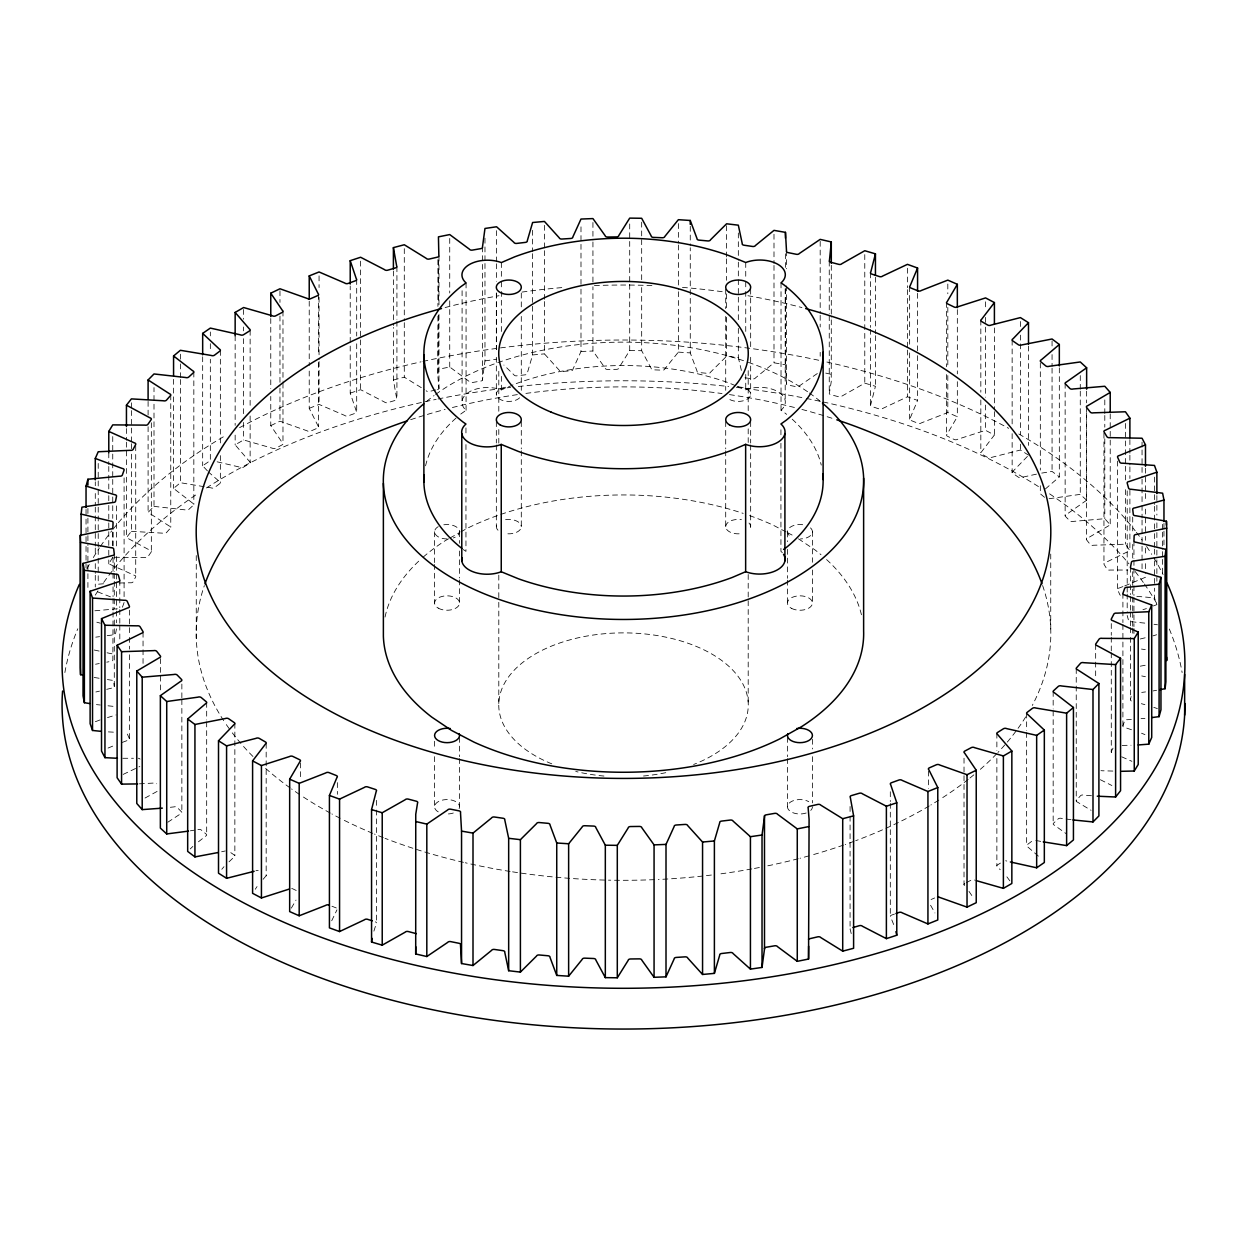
<?xml version="1.0" encoding="UTF-8"?>
<svg xmlns="http://www.w3.org/2000/svg" width="1247" height="1247" viewBox="0 0 1247 1247"><rect width="100%" height="100%" fill="white"/><g stroke="black" fill="none" stroke-linecap="round" stroke-linejoin="round"><path stroke-width="0.75" stroke-dasharray="5 3.75" d="M831.297 319.84L831.25 381.598L829.458 392.852A2.369 1.372 0 0 0 830.658 394.66L838.732 396.78A2.369 1.372 0 0 0 841.881 396.11L864.779 383.156L875.441 386.289L870.749 404.605A2.369 1.372 0 0 0 871.669 406.475L879.384 409A2.369 1.372 0 0 0 882.611 408.502L907.442 396.78L917.574 400.443L910.045 418.446A2.369 1.372 0 0 0 910.669 420.348L917.963 423.263A2.369 1.372 0 0 0 921.268 422.936L947.814 412.539L957.337 416.732L947.05 434.268A2.369 1.372 0 0 0 947.377 436.201L954.189 439.474A2.369 1.372 0 0 0 957.525 439.318L985.566 430.34L994.405 435L981.436 451.944A2.369 1.372 0 0 0 981.467 453.877L987.733 457.493A2.369 1.372 0 0 0 991.084 457.509L1020.42 450.027L1028.494 455.124M113.056 612.137L112.854 660.115A2.369 1.372 0 0 1 110.453 661.456L106.728 662.157M437.494 389.563A2.369 1.372 0 0 0 438.835 387.801L437.915 376.5L438.445 314.758M1131.388 700.97A2.369 1.372 0 0 1 1130.468 699.723L1131.45 694.626A2.369 1.372 0 0 1 1131.902 693.971M443.838 524.784A12.47 7.201 0 0 1 459.535 531.736L459.114 533.607A12.47 7.201 0 0 1 453.3 537.971M484.974 263.522L484.974 360.897L482.495 379.353A2.369 1.372 0 0 1 480.874 381.052L472.379 382.517A2.369 1.372 0 0 1 469.418 381.613L449.731 366.992L438.445 369.283M373.897 931.135L376.251 923.715A2.369 1.372 0 0 0 375.331 921.86M124.092 602.519L122.315 607.538A2.369 1.372 0 0 1 121.785 608.162M1131.465 729.744L1124.732 727.437A2.369 1.372 0 0 1 1122.908 725.816L1124.685 720.797A2.369 1.372 0 0 1 1127.459 719.722L1131.341 719.41M532.609 306.248L532.609 354.943L527.278 373.196A2.369 1.372 0 0 1 525.408 374.801L516.726 375.83A2.369 1.372 0 0 1 513.904 374.786L503.897 365.059M331.702 920.769L336.955 909.874M291.346 908.112L296.007 900.1M1113.025 748.138L1111.326 751.411A2.369 1.372 0 0 0 1112.885 753.126M580.993 289.164L580.993 351.483L572.841 369.393A2.369 1.372 0 0 1 570.736 370.889L561.914 371.466A2.369 1.372 0 0 1 559.28 370.281L544.44 353.867L544.44 301.275M119.525 583.019L130.187 582.754A2.369 1.372 0 0 0 133.133 581.819L135.674 576.909A2.369 1.372 0 0 0 134.115 575.21L108.785 563.847L112.744 557.315M255.261 889.267L257.038 886.57M629.704 284.332L629.704 350.547L618.808 367.959A2.369 1.372 0 0 1 616.47 369.346L607.601 369.455A2.369 1.372 0 0 1 605.169 368.13L592.933 351.015L592.933 286.748M114.537 557.269L144.823 557.549A2.369 1.372 0 0 0 147.894 556.77L151.183 552.016A2.369 1.372 0 0 0 149.905 550.239L126.446 537.613L131.387 531.316L131.387 451.476M263.133 879.291L265.564 876.392A2.369 1.372 0 0 0 265.533 874.459M221.795 869.299L223.977 866.696M1027.403 456.418L1012.938 471.319A2.369 1.372 0 0 0 1012.673 473.252L1018.363 477.18A2.369 1.372 0 0 0 1021.698 477.367L1040.014 473.377M678.368 291.751L678.368 352.122L664.822 368.909A2.369 1.372 0 0 1 662.282 370.172L653.428 369.829A2.369 1.372 0 0 1 651.199 368.379L641.675 350.703L641.675 284.487M131.387 531.316L163.295 533.202A2.369 1.372 0 0 0 166.475 532.594L170.496 528.027A2.369 1.372 0 0 0 169.498 526.187L148.097 512.392L154.005 506.376L154.005 387.583M190.261 848.926L192.849 846.448M229.012 861.848L234.062 857.001A2.369 1.372 0 0 0 234.327 855.083L228.637 851.14M1059.327 367.865L1059.327 476.915L1044.207 489.962M741.373 370.359L738.333 357.608L726.596 356.221L710.494 372.23A2.369 1.372 0 0 1 707.766 373.367L699.006 372.557A2.369 1.372 0 0 1 697.011 370.998L690.261 352.901L690.261 247.732M154.005 506.376L185.476 509.914A2.369 1.372 0 0 0 188.749 509.477L193.456 505.129A2.369 1.372 0 0 0 192.739 503.242L173.567 488.403L180.379 482.714L211.195 487.873A2.369 1.372 0 0 0 214.515 487.593L219.893 483.524A2.369 1.372 0 0 0 219.456 481.591L208.639 472.177M198.46 841.787L205.677 836.082A2.369 1.372 0 0 0 206.254 834.165L201.203 829.956A2.369 1.372 0 0 0 197.914 829.598M1086.636 412.601L1086.636 500.234L1066.325 514.559A2.369 1.372 0 0 0 1065.468 516.429L1069.848 520.887A2.369 1.372 0 0 0 1073.059 521.417L1104.795 518.705L1110.22 524.862L1087.774 538.081A2.369 1.372 0 0 0 1086.62 539.904L1090.283 544.565A2.369 1.372 0 0 0 1093.416 545.251L1125.433 544.191L1129.891 550.613L1105.481 562.615A2.369 1.372 0 0 0 1104.047 564.361L1106.977 569.209A2.369 1.372 0 0 0 1109.986 570.05L1127.787 570.035M817.315 373.539L799.374 385.9A2.369 1.372 0 0 1 796.35 386.726L787.979 385.027A2.369 1.372 0 0 1 786.498 383.297L785.454 364.779L773.997 362.799L755.464 377.919A2.369 1.372 0 0 1 752.58 378.885L743.976 377.638M460.72 414.082L466.066 410.279A25.517 14.73 0 0 1 469.418 391.839A25.517 14.73 0 0 1 501.356 389.906L513.031 384.887M207.438 470.898L202.669 465.817L210.338 460.517L210.338 359.245M167.753 822.256L180.675 813.761A2.369 1.372 0 0 0 181.532 811.891L177.152 807.433A2.369 1.372 0 0 0 173.941 806.903L168.158 807.526M1000.437 863.08L997.444 864.966A2.369 1.372 0 0 0 997.569 866.899L1000.234 869.736M217.134 461.811L240.219 467.235A2.369 1.372 0 0 0 243.57 467.142L249.556 463.354A2.369 1.372 0 0 0 249.431 461.421L235.153 444.836L243.617 439.957L272.345 448.203A2.369 1.372 0 0 0 275.696 448.265L282.243 444.805A2.369 1.372 0 0 0 282.414 442.888L270.77 425.632L270.77 396.421M448.515 538.829L445.382 540.59A240.172 138.651 0 0 0 422.374 557.814M450.058 537.956L459.301 532.75M460.844 531.892L466.986 528.432A240.172 138.651 0 0 1 743.181 513.39M123.157 774.403L139.82 766.484M145.042 798.033L157.652 791.112M966.394 882.642L971.304 880.055A2.369 1.372 0 0 1 974.655 880.133M270.77 425.632L279.967 421.205L307.292 430.885A2.369 1.372 0 0 0 310.612 431.135L317.673 428.033A2.369 1.372 0 0 0 318.141 426.115L309.225 408.33L309.225 367.429M108.053 748.06L114.973 745.176M1145.479 577.267L1124.763 585.903M931.088 899.508L934.627 897.965M309.225 408.33L319.061 404.402L344.78 415.469A2.369 1.372 0 0 0 348.053 415.89L355.566 413.162A2.369 1.372 0 0 0 356.33 411.276L350.22 393.101L350.22 285.984M95.364 721.701L100.602 719.722M122.237 742.417L127.693 740.359A2.369 1.372 0 0 0 129.392 738.692L129.392 651.043M1122.939 586.589L1119.307 587.976A2.369 1.372 0 0 0 1117.608 589.644L1119.775 594.601A2.369 1.372 0 0 0 1120.367 595.224M1153.381 605.964L1156.873 604.639L1154.473 597.874L1154.473 588.132M894.442 914.082L891.434 915.173A2.369 1.372 0 0 0 890.67 917.044L894.442 926.49M350.22 393.101L360.617 389.688L384.512 402.048A2.369 1.372 0 0 0 387.708 402.625L395.611 400.303A2.369 1.372 0 0 0 396.671 398.463L393.397 380.039L393.397 327.462M107.507 717.586L116.142 714.921M1142.953 609.674L1146.398 608.598M1152.929 635.892L1156.608 634.754M393.397 380.039L404.293 377.186L424.572 389.672M95.879 691.991L99.479 691.119M106.696 689.342L112.105 688.017A2.369 1.372 0 0 0 114.288 686.551L114.288 616.439M1140.304 638.978L1145.712 637.653M435.858 389.952L429.264 391.48A2.369 1.372 0 0 1 426.178 390.732M221.639 851.763L225.302 850.953M95.551 664.23L99.277 663.544M1140.272 666.179L1145.868 665.134M1153.163 690.916L1156.561 690.292M1041.728 473.096L1052.063 471.428L1059.327 476.915M1049.086 498.722L1080.276 494.373L1086.636 500.234M190.37 830.814L194.142 830.206M484.974 360.897L496.571 359.198M95.754 637.155L99.573 636.656M107.211 635.658L112.947 634.91A2.369 1.372 0 0 0 115.55 633.694L116.532 628.613A2.369 1.372 0 0 0 116.361 627.911M1141.706 692.412L1145.525 691.914M94.897 610.781L119.541 608.614M532.609 354.943L544.44 353.867M1141.052 718.662L1144.933 718.366M103.532 583.783L98.217 584.188L98.217 549.132M139.399 783.817L153.584 783.069A2.369 1.372 0 0 1 156.717 783.755M580.993 351.483L592.933 351.015M1122.144 745.441L1131.045 745.223M122.767 758.285L133.46 758.27M629.704 350.547L641.675 350.703M1112.854 771.067L1102.177 770.771A2.369 1.372 0 0 0 1100.961 770.693M1136.828 596.331L1154.473 597.874M108.395 731.895L115.488 732.27M678.368 352.122L690.261 352.901M1091.468 795.742L1083.705 795.118A2.369 1.372 0 0 0 1080.526 795.726L1076.504 800.293A2.369 1.372 0 0 0 1077.502 802.133L1091.063 810.301M1144.762 623.11L1131.278 621.723A2.369 1.372 0 0 1 1128.582 620.57L1127.194 615.504M96.455 704.617L100.306 705.007M108.021 705.802L115.722 706.613M1071.064 819.684L1061.524 818.406A2.369 1.372 0 0 0 1058.251 818.858L1053.544 823.191A2.369 1.372 0 0 0 1054.261 825.078L1066.497 833.9M1154.005 624.264L1157.45 624.794M1141.488 649.063L1145.26 649.656M94.18 677.464L99.854 678.368M107.398 679.553L111.186 680.161A2.369 1.372 0 0 1 113.695 681.439L114.288 686.551M1035.805 840.462L1041.385 841.507M1141.738 675.936L1145.416 676.716M94.242 650.014L99.744 651.215M107.086 652.789L110.765 653.584A2.369 1.372 0 0 1 113.056 654.987M825.732 373.087L831.297 374.365M1141.364 703.682L1144.902 704.664M96.814 622.206L100.337 623.173M1153.787 707.361L1157.372 708.577M110.484 596.845L96.985 591.592M331.951 906.226L336.331 907.972M735.449 385.635L728.607 382.813A199.614 115.254 0 0 0 514.684 384.185M737.164 386.336L745.737 389.843A25.454 14.699 0 0 1 777.879 391.667A25.454 14.699 0 0 1 781.027 410.216L783.693 412.04A199.614 115.254 0 0 1 786.639 414.378M1141.551 733.22L1144.949 734.623M1121.692 756.804L1131.902 761.325M296.225 890.483L292.811 888.846A2.369 1.372 0 0 0 291.704 888.55M1100.384 779.734L1111.872 785.516M786.062 531.908L773.109 525.127A240.172 138.651 0 0 0 748.371 515.167M787.683 532.75L793.918 535.992M798.47 538.829L815.133 550.021A240.172 138.651 0 0 1 821.009 554.728M463.307 549.568L465.957 551.377L465.957 443.34M1044.534 497.319L1040.746 494.155A2.369 1.372 0 0 1 1041.323 492.253M1038.361 856.143L1027.544 846.729A2.369 1.372 0 0 1 1027.107 844.811L1032.485 840.727A2.369 1.372 0 0 1 1034.667 840.197M1006.89 876.844L1009.852 880.834M968.997 891.387L973.876 898.573M930.589 905.275L934.938 912.944M129.392 738.692L127.225 733.719A2.369 1.372 0 0 0 124.357 732.706M802.694 524.706A12.47 7.201 0 0 0 787.481 532.017L788.026 533.872A12.47 7.201 0 0 0 791.471 537.021M851.218 933.598L850.329 929.857A2.369 1.372 0 0 1 851.389 928.017M1163.965 523.428L1163.965 529.258M1163.965 531.206L1163.965 544.845M1162.625 524.348L1162.625 530.193M1162.625 532.142L1162.625 549.662M1162.625 551.61L1162.625 557.456M1162.625 559.404L1162.625 574.976M1156.873 495.573L1156.873 503.367M1156.873 505.316L1156.873 515.058M1156.873 522.852L1156.873 530.63M1156.873 532.578L1156.873 548.166M1156.873 550.114L1156.873 557.892M1156.873 559.841L1156.873 581.273M1154.473 477.118L1154.473 492.705M1154.473 494.654L1154.473 504.396M1154.473 506.344L1154.473 531.658M1154.473 533.607L1154.473 547.23M1154.473 549.179L1154.473 558.921M1154.473 560.869L1154.473 576.441M1154.473 578.39L1154.473 586.184M1145.479 468.217L1145.479 491.583M1145.479 493.531L1145.479 501.325M1145.479 509.119L1145.479 534.433M1145.479 536.381L1145.479 540.278M1145.479 548.057L1145.479 555.85M1145.479 563.644L1145.479 573.386M1142.049 442.124L1142.049 447.969M1142.049 449.918L1142.049 477.18M1142.049 479.129L1142.049 518.066M1142.049 520.015L1142.049 568.71M1133.944 540.917L1133.944 558.438M1133.944 560.386L1133.944 566.232M1133.944 568.18L1133.944 583.752M1133.944 585.7L1133.944 595.442M1133.944 597.391L1133.944 626.602M1133.944 628.55L1133.944 634.396M1132.712 517.131L1132.712 532.718M1132.712 544.393L1132.712 558.033M1132.712 571.672L1132.712 595.037M1132.712 596.986L1132.712 610.609M1132.712 612.558L1132.712 626.197M1132.712 628.145L1132.712 635.939M1130.468 567.291L1130.468 594.554M1130.468 596.502L1130.468 610.142M1130.468 612.09L1130.468 625.713M1130.468 627.662L1130.468 635.456M1130.468 637.404L1130.468 699.723M1129.891 439.599L1129.891 453.238M1129.891 455.186L1129.891 464.928M1129.891 466.861L1129.891 478.552M1129.891 490.242L1129.891 550.613M1127.194 490.866L1127.194 592.138M1127.194 594.086L1127.194 611.622M1125.433 423.45L1125.433 464.352M1125.433 466.3L1125.433 479.924M1125.433 489.666L1125.433 544.191M1122.908 593.385L1122.908 622.596M1122.908 624.544L1122.908 725.816M1117.608 461.109L1117.608 589.644M1111.28 623.578L1111.28 635.269M1111.28 637.217L1111.28 650.856M1111.28 652.789L1111.28 752.112M1110.22 413.848L1110.22 524.862M1104.795 399.913L1104.795 413.536M1104.795 415.485L1104.795 427.175M1104.795 438.85L1104.795 518.705M1103.954 433.177L1103.954 563.66M1095.661 644.574L1095.661 660.162M1095.661 662.11L1095.661 675.734M1086.636 391.168L1086.636 402.859M1086.402 406.771L1086.402 539.203M1080.276 375.581L1080.276 389.22M1080.276 391.168L1080.276 494.373M1076.239 668.563L1076.239 800.995M1065.141 383.312L1065.141 515.744M1053.169 691.446L1053.169 708.966M1053.169 710.915L1053.169 823.862M1052.063 340.945L1052.063 346.791M1052.063 354.569L1052.063 366.259M1052.063 368.208L1052.063 471.428M1050.738 554.027L1050.738 628.987M1040.325 363.002L1040.325 470.119M1040.325 485.707L1040.325 493.485M1028.494 346.058L1028.494 445.382M1026.64 713.035L1026.64 730.555M1026.64 732.503L1026.64 845.466M1020.42 321.492L1020.42 327.322M1020.42 335.116L1020.42 434.439M1020.42 444.181L1020.42 450.027M1012.143 340.182L1012.143 423.918M1012.143 433.66L1012.143 472.597M996.867 733.174L996.867 750.694M996.867 758.488L996.867 865.589M994.405 327.899L994.405 409.686M994.405 411.635L994.405 435M985.566 301.805L985.566 309.599M985.566 317.393L985.566 325.171M985.566 327.119L985.566 397.232M985.566 405.026L985.566 430.34M980.828 320.12L980.828 392.182M980.828 399.975L980.828 452.552M964.025 758.223L964.025 884.809M957.337 309.615L957.337 373.882M957.337 381.676L957.337 416.732M947.814 284.004L947.814 293.746M947.814 307.385L947.814 367.756M947.814 375.55L947.814 412.539M946.535 302.491L946.535 366.758M946.535 374.536L946.535 434.907M928.392 771.067L928.392 788.587M917.574 293.341L917.574 353.712M917.574 355.66L917.574 400.443M909.64 286.685L909.64 345.107M909.64 352.901L909.64 419.117M907.442 268.245L907.442 287.714M907.442 289.663L907.442 348.084M907.442 350.033L907.442 396.78M890.311 791.736L890.311 801.478M890.311 803.411L890.311 916.374M875.441 277.239L875.441 333.713M875.441 335.661L875.441 386.289M870.453 272.875L870.453 327.4M870.453 329.348L870.453 405.291M864.779 254.622L864.779 383.156M850.08 806.482L850.08 814.26M850.08 816.208L850.08 929.171M831.297 265.315L831.297 317.891M829.255 261.122L829.255 313.714M829.255 315.662L829.255 393.553M820.183 241.326L820.183 313.371M820.183 315.32L820.183 327.01M820.183 352.324L820.183 356.221M812.405 531.456L812.405 562.288M812.405 569.988L812.405 602.753M812.421 739.315L812.421 748.964M812.421 756.664L812.421 802.928M787.481 532.017L787.481 541.65M787.481 549.366L787.481 578.281M787.481 580.198L787.481 603.33M787.465 737.398L787.465 756.664M787.465 758.597L787.465 806.778M786.498 250.865L786.545 268.775M786.498 285.922L786.421 383.998M785.454 253.78L785.454 267.404M785.454 288.836L785.454 364.779M785.205 288.712L785.205 400.614M781.027 282.882L781.027 410.216M780.934 429.779L780.934 435.562M780.934 443.277L780.934 551.33A25.517 14.73 0 0 1 783.521 554.307M773.997 234.265L773.997 263.476M773.997 265.424L773.997 362.799M750.663 289.195L750.663 349.487M750.663 357.265L750.663 394.208M750.663 421.626L750.663 443.012M750.663 444.961L750.663 526.639M748.2 370.624L748.2 411.401M748.2 428.874L748.2 442.467M748.2 574.493L748.2 702.653M745.737 262.509L745.737 279.874M745.737 281.806L745.737 289.522M745.737 291.439L745.737 331.967M745.737 374.412L745.737 389.843M738.333 232.971L738.333 260.233M738.333 262.182L738.333 320.604M738.333 328.397L738.333 357.608M726.596 225.738L726.596 256.898M726.596 258.846L726.596 280.263M726.596 293.902L726.596 309.49M726.596 317.268L726.596 356.221M725.707 289.195L725.707 308.648M725.707 316.426L725.707 390.327M725.707 421.626L725.707 448.842M725.707 450.791L725.707 526.639A12.47 7.201 0 0 0 741.419 533.591M690.261 226.315L690.261 245.784M678.368 223.587L678.368 243.071M678.368 245.02L678.368 289.803M641.675 222.169L641.675 282.539M629.704 223.961L629.704 282.383M592.933 222.48L592.933 240.016M592.933 241.965L592.933 284.799M580.993 226.845L580.993 287.215M544.44 225.333L544.44 248.699M544.44 250.647L544.44 299.327M532.609 230.305L532.609 251.723M532.609 253.671L532.609 304.315M521.293 293.092L521.293 308.648M521.293 316.426L521.293 390.327M521.293 421.626L521.293 448.842M521.293 450.791L521.293 526.639A12.47 7.201 0 0 1 505.581 533.591M501.356 262.571L501.356 279.936M501.356 281.853L501.356 289.585M501.356 291.502L501.356 332.029M501.356 376.391L501.356 389.906M498.8 371.263L498.8 412.04M498.8 429.514L498.8 443.106M498.8 575.132L498.8 600.384M498.8 602.317L498.8 707.174M496.571 230.664L496.571 261.823M496.571 263.772L496.571 281.308M496.571 292.983L496.571 349.472M496.337 293.092L496.337 349.487M496.337 357.265L496.337 394.208M496.337 421.626L496.337 443.012M496.337 444.961L496.337 526.639M484.974 238.193L484.974 261.574M482.495 246.922L482.511 380.054M466.066 282.944L466.066 410.279M465.957 427.908L465.957 435.624M462.091 290.738L462.091 400.723M459.535 531.736L459.535 543.302M459.535 551.003L459.535 577.985M459.535 579.917L459.535 603.049M459.535 737.398L459.535 756.664M459.535 758.597L459.535 806.778M449.731 238.458L449.731 292.998M449.731 300.792L449.731 366.992M438.975 256.071L438.975 304.767M438.975 314.493L438.975 388.503M438.445 260.218L438.445 303.068M437.915 259.657L437.915 306.388M437.915 316.13L437.915 376.5M434.58 531.736L434.58 562.568M434.58 564.501L434.58 603.049M434.58 741.248L434.58 748.964M434.58 756.664L434.58 806.778M404.293 248.652L404.293 320.713M404.293 322.661L404.293 377.186M396.92 266.733L396.92 319.31M396.92 321.258L396.92 399.165M393.397 270.989L393.397 325.514M376.547 800.34L376.547 808.134M376.547 810.082L376.547 923.029M360.617 261.153L360.617 389.688M356.689 279.531L356.689 336.004M356.689 343.798L356.689 411.946M337.36 782.617L337.36 794.308M319.061 275.868L319.061 287.543M319.061 297.285L319.061 359.604M319.061 361.552L319.061 404.402M318.609 294.354L318.609 354.725M318.609 362.503L318.609 426.77M309.225 301.228L309.225 365.48M300.465 762.93L300.465 778.518M282.975 311.08L282.975 381.192M282.975 383.141L282.975 443.511M279.967 290.722L279.967 302.398M279.967 316.037L279.967 386.149M279.967 388.098L279.967 421.205M270.77 318.515L270.77 388.628M266.172 743.337L266.172 875.768M250.133 330.299L250.133 406.257M250.133 415.984L250.133 462.731M243.617 309.474L243.617 319.216M243.617 326.995L243.617 330.891M243.617 338.685L243.617 414.643M243.617 422.421L243.617 439.957M235.153 335.786L235.153 425.367M235.153 435.109L235.153 444.836M234.857 723.291L234.857 855.723M220.36 350.438L220.36 443.916M220.36 455.607L220.36 482.87M210.338 331.983L210.338 335.879M210.338 343.673L210.338 351.451M206.675 702.404L206.675 719.94M206.675 721.888L206.675 834.835M202.669 356.767L202.669 465.817M196.262 555.57L196.262 638.215M193.831 372.027L193.831 504.458M181.859 684.042L181.859 697.681M181.859 699.629L181.859 812.576M180.379 354.179L180.379 361.973M180.379 363.921L180.379 377.56M180.379 379.509L180.379 482.714M173.567 379.337L173.567 488.403M170.761 394.909L170.761 527.341M160.598 658.65L160.598 691.742M151.339 422.78L151.339 551.314M148.097 401.394L148.097 415.017M148.097 426.708L148.097 512.392M143.046 632.229L143.046 647.817M143.046 649.765L143.046 663.388M135.72 445.725L135.72 576.208M131.387 402.781L131.387 408.626M131.387 410.575L131.387 441.734M131.387 443.683L131.387 449.528M129.392 610.157L129.392 635.471M129.392 637.42L129.392 649.095M126.446 428.547L126.446 440.238M126.446 442.186L126.446 537.613M124.092 477.882L124.092 598.622M119.806 580.385L119.806 607.648M119.806 609.596L119.806 623.235M119.806 625.183L119.806 640.755M116.532 505.908L116.532 548.758M116.532 556.552L116.532 609.128M116.532 611.077L116.532 622.767M114.288 554.12L114.288 571.656M114.288 573.604L114.288 579.434M114.288 581.383L114.288 608.645M113.056 532.298L113.056 545.921M113.056 557.612L113.056 571.251M113.056 573.199L113.056 579.029M113.056 586.823L113.056 596.565M113.056 598.513L113.056 610.188M112.744 436.575L112.744 452.162M112.744 454.095L112.744 477.476M112.744 479.425L112.744 494.997M112.744 496.945L112.744 518.362M112.744 532.001L112.744 545.64M108.785 452.832L108.785 464.523M108.785 466.472L108.785 493.734M108.785 495.683L108.785 503.476M108.785 505.409L108.785 520.997M108.785 522.945L108.785 548.259M108.785 550.208L108.785 558.001M108.785 559.95L108.785 563.847M98.217 463.432L98.217 479.019M98.217 480.968L98.217 531.596M98.217 533.545L98.217 547.184M95.286 481.825L95.286 485.722M95.286 493.516L95.286 505.191M95.286 507.139L95.286 546.092M95.286 548.041L95.286 555.835M95.286 563.613L95.286 573.355M95.286 575.303L95.286 586.994M87.913 508.48L87.913 516.258M87.913 518.206L87.913 545.469M87.913 547.417L87.913 563.005M87.913 564.953L87.913 588.319M86.043 509.462L86.043 517.24M86.043 519.188L86.043 534.776M86.043 536.724L86.043 544.503M86.043 546.451L86.043 567.884M445.132 307.557A427.316 246.703 0 0 1 499.003 295.726M522.041 292.079A427.316 246.703 0 0 1 563.925 287.434M594.429 285.594A427.316 246.703 0 0 1 653.833 285.657M682.452 287.387A427.316 246.703 0 0 1 725.738 292.203M747.919 295.726A427.316 246.703 0 0 1 801.93 307.573M255.916 870.811A2.369 1.372 0 0 1 258.207 870.468M138.23 758.223A2.369 1.372 0 0 1 140.023 759.127M1005.674 860.757A2.369 1.372 0 0 1 1006.781 861.085M964.586 885.448A2.369 1.372 0 0 1 964.757 883.515M426.599 401.409A240.172 138.651 0 0 1 434.065 395.564M435.624 394.426A240.172 138.651 0 0 1 744.927 361.162M748.371 362.363A240.172 138.651 0 0 1 807.916 391.963M809.397 393.008A240.172 138.651 0 0 1 821.009 401.924M425.57 465.817A199.614 115.254 0 0 1 457.883 416.467M792.219 419.195A199.614 115.254 0 0 1 821.259 465.1M385.042 617.062A240.172 138.651 0 0 1 421.018 559.046M826.574 559.576A240.172 138.651 0 0 1 862.036 617.483M505.581 519.687A12.47 7.201 0 0 1 521.293 526.639M498.005 530.24A12.47 7.201 0 0 1 498.005 523.039M519.625 397.809A12.47 7.201 0 0 1 498.005 397.809A12.47 7.201 0 0 1 508.807 387.006M738.193 387.006A12.47 7.201 0 0 1 748.995 397.809A12.47 7.201 0 0 1 727.375 397.809M748.995 523.039A12.47 7.201 0 0 1 748.995 530.24M725.707 526.639A12.47 7.201 0 0 1 741.419 519.687M551.766 763.834A124.762 72.03 0 0 1 530.786 656.717A124.762 72.03 0 0 1 717.524 657.559A124.762 72.03 0 0 1 693.628 764.489M665.758 772.688A124.762 72.03 0 0 1 641.083 776.226M603.984 776.055A124.762 72.03 0 0 1 575.755 771.457M438.243 811.875A12.47 7.201 0 0 1 443.838 799.826A12.47 7.201 0 0 1 459.114 808.633M453.3 813.013A12.47 7.201 0 0 1 447.065 813.979M812.421 806.778A12.47 7.201 0 0 1 810.737 810.379M806.17 813.013A12.47 7.201 0 0 1 789.725 810.909A12.47 7.201 0 0 1 791.923 801.26A12.47 7.201 0 0 1 808.757 801.681M447.065 538.938A12.47 7.201 0 0 1 435.53 534.495A12.47 7.201 0 0 1 438.243 526.639M810.488 527.886A12.47 7.201 0 0 1 800.434 538.938M64.875 672.554A561.431 324.142 0 0 1 77.782 628.784M95.271 595.115A561.431 324.142 0 0 1 98.326 590.33M103.704 582.427A561.431 324.142 0 0 1 198.367 493.204M206.425 487.936A561.431 324.142 0 0 1 436.169 399.352M438.071 398.962A561.431 324.142 0 0 1 510.615 387.396M518.316 386.508A561.431 324.142 0 0 1 728.716 386.523M736.4 387.396A561.431 324.142 0 0 1 804.44 398.074M806.295 398.432A561.431 324.142 0 0 1 821.227 401.534M823.114 401.955A561.431 324.142 0 0 1 1041.51 488.528M1049.584 493.843A561.431 324.142 0 0 1 1128.956 563.831M1135.175 571.516A561.431 324.142 0 0 1 1143.312 582.443M1144.419 584.017A561.431 324.142 0 0 1 1156.733 603.47M1169.327 629.034A561.431 324.142 0 0 1 1182.125 672.569M86.885 568.866A561.431 324.142 0 0 1 89.55 564.003M93.307 557.565A561.431 324.142 0 0 1 99.37 547.994M100.43 546.404A561.431 324.142 0 0 1 111.669 530.973M112.822 529.492A561.431 324.142 0 0 1 226.518 434.969M239.58 427.659A561.431 324.142 0 0 1 421.034 361.833M422.92 361.412A561.431 324.142 0 0 1 819.341 360.383M826.87 362.035A561.431 324.142 0 0 1 1008.667 428.329M1018.815 434.003A561.431 324.142 0 0 1 1135.175 530.77M1136.391 532.313A561.431 324.142 0 0 1 1142.19 540.122M1146.585 546.435A561.431 324.142 0 0 1 1151.729 554.369M1153.771 557.69A561.431 324.142 0 0 1 1163.061 574.586M1042.617 585.529A427.316 246.703 0 0 1 1032.298 705.443M1025.72 716.885A427.316 246.703 0 0 1 997.927 752.487M996.634 753.843A427.316 246.703 0 0 1 978.381 771.02M973.829 774.855A427.316 246.703 0 0 1 969.605 778.299M968.155 779.437A427.316 246.703 0 0 1 940.409 799.093M938.835 800.091A427.316 246.703 0 0 1 930.854 805.001M929.218 805.967A427.316 246.703 0 0 1 855.723 840.696M853.977 841.335A427.316 246.703 0 0 1 845.217 844.5M843.455 845.107A427.316 246.703 0 0 1 812.639 854.818M809.069 855.832A427.316 246.703 0 0 1 800.06 858.263M798.251 858.731A427.316 246.703 0 0 1 766.858 866.01M759.361 867.507A427.316 246.703 0 0 1 753.702 868.582M751.801 868.925A427.316 246.703 0 0 1 717.228 874.303M711.398 875.035A427.316 246.703 0 0 1 658.291 879.494M654.488 879.649A427.316 246.703 0 0 1 608.474 880.148M604.639 880.07A427.316 246.703 0 0 1 511.956 871.747M510.117 871.466A427.316 246.703 0 0 1 465.287 862.768M463.448 862.347A427.316 246.703 0 0 1 385.042 838.327M383.265 837.625A427.316 246.703 0 0 1 374.459 834.072M372.713 833.339A427.316 246.703 0 0 1 341.881 819.154M340.197 818.297A427.316 246.703 0 0 1 331.905 813.948M330.284 813.06A427.316 246.703 0 0 1 300.995 795.446M299.405 794.386A427.316 246.703 0 0 1 291.58 788.961M290.037 787.87A427.316 246.703 0 0 1 263.569 766.562M252.954 756.477A427.316 246.703 0 0 1 242.23 744.989M240.952 743.524A427.316 246.703 0 0 1 231.412 731.693M229.214 728.684A427.316 246.703 0 0 1 224.772 722.309M223.712 720.688A427.316 246.703 0 0 1 204.352 585.622M410.684 419.678A427.316 246.703 0 0 1 445.132 409.421M452.396 407.535A427.316 246.703 0 0 1 518.175 394.504M525.907 393.413A427.316 246.703 0 0 1 722.013 393.538M729.464 394.598A427.316 246.703 0 0 1 794.557 407.52M801.93 409.437A427.316 246.703 0 0 1 833.214 418.649M438.243 608.131A12.47 7.201 0 0 0 459.114 604.904A12.47 7.201 0 0 0 443.838 596.082A12.47 7.201 0 0 0 438.243 608.131M791.471 608.333A12.47 7.201 0 0 0 812.109 604.624A12.47 7.201 0 0 0 796.241 596.16A12.47 7.201 0 0 0 791.471 608.333"/><path stroke-width="1.5" d="M764.489 815.834L764.505 948.967L762.026 967.438L750.429 969.122L733.096 953.55A2.369 1.372 0 0 0 730.274 952.49L721.592 953.519A2.369 1.372 0 0 0 719.722 955.124L714.391 973.377L702.56 974.468L687.721 958.055A2.369 1.372 0 0 0 685.086 956.854L676.264 957.431A2.369 1.372 0 0 0 674.159 958.927L666.007 976.837L654.067 977.305L641.831 960.19A2.369 1.372 0 0 0 639.399 958.865L630.53 958.974A2.369 1.372 0 0 0 628.192 960.361L617.296 977.788L605.325 977.632L595.801 959.941A2.369 1.372 0 0 0 593.572 958.507L584.718 958.148A2.369 1.372 0 0 0 582.178 959.411L568.632 976.198L556.739 975.419L549.989 957.322A2.369 1.372 0 0 0 547.994 955.763L539.234 954.968A2.369 1.372 0 0 0 536.506 956.09L520.404 972.099L508.667 970.712L504.77 952.334A2.369 1.372 0 0 0 503.024 950.682L494.42 949.435A2.369 1.372 0 0 0 491.536 950.417L473.003 965.521L461.546 963.541L460.502 945.039A2.369 1.372 0 0 0 459.021 943.293L450.65 941.61A2.369 1.372 0 0 0 447.626 942.436L426.817 956.527L415.703 953.955L415.75 814.291L417.542 803.037A2.369 1.372 0 0 0 416.342 801.229L408.268 799.109A2.369 1.372 0 0 0 405.119 799.779L382.221 812.748L371.559 809.599L376.251 791.284A2.369 1.372 0 0 0 375.331 789.429L367.616 786.904A2.369 1.372 0 0 0 364.389 787.403L339.558 799.124L329.426 795.446L336.955 777.442A2.369 1.372 0 0 0 336.331 775.54L329.037 772.626A2.369 1.372 0 0 0 325.732 772.953L299.186 783.35L289.663 779.172L299.95 761.621A2.369 1.372 0 0 0 299.623 759.704L292.811 756.415A2.369 1.372 0 0 0 289.475 756.57L261.434 765.549L252.595 760.888L265.564 743.96A2.369 1.372 0 0 0 265.533 742.027L259.267 738.395A2.369 1.372 0 0 0 255.916 738.38L226.58 745.877L218.506 740.78L234.062 724.585A2.369 1.372 0 0 0 234.327 722.652L228.637 718.724A2.369 1.372 0 0 0 225.302 718.537L194.937 724.476L187.674 718.973L205.677 703.651A2.369 1.372 0 0 0 206.254 701.749L201.203 697.525A2.369 1.372 0 0 0 197.914 697.167L166.724 701.515L160.364 695.67L180.675 681.33A2.369 1.372 0 0 0 181.532 679.459L177.152 675.001A2.369 1.372 0 0 0 173.941 674.487L142.205 677.199L136.78 671.042L159.226 657.808A2.369 1.372 0 0 0 160.38 656L156.717 651.339A2.369 1.372 0 0 0 153.584 650.638L121.567 651.698L117.109 645.291L141.519 633.273A2.369 1.372 0 0 0 142.953 631.528L140.023 626.695A2.369 1.372 0 0 0 137.014 625.838L104.951 625.246L101.521 618.621L127.693 607.928A2.369 1.372 0 0 0 129.392 606.26L127.225 601.288A2.369 1.372 0 0 0 124.357 600.29L92.527 598.03L90.127 591.265L117.857 581.959A2.369 1.372 0 0 0 119.806 580.385L118.418 575.319A2.369 1.372 0 0 0 115.722 574.181L84.375 570.284L83.035 563.41L112.105 555.585A2.369 1.372 0 0 0 114.288 554.12L113.695 549.007A2.369 1.372 0 0 0 111.186 547.729L80.556 542.227L80.291 535.322L110.453 529.024A2.369 1.372 0 0 0 112.854 527.684L113.056 522.555A2.369 1.372 0 0 0 110.765 521.152L81.117 514.091L81.912 507.186L112.947 502.479A2.369 1.372 0 0 0 115.55 501.263L116.532 496.181A2.369 1.372 0 0 0 114.475 494.654L86.043 486.081L87.913 479.253L119.541 476.183A2.369 1.372 0 0 0 122.315 475.107L124.092 470.088A2.369 1.372 0 0 0 122.268 468.467L95.286 458.46L98.217 451.757L130.187 450.323A2.369 1.372 0 0 0 133.133 449.388L135.674 444.493A2.369 1.372 0 0 0 134.115 442.779L108.785 431.415L112.744 424.884L144.823 425.118A2.369 1.372 0 0 0 147.894 424.354L151.183 419.6A2.369 1.372 0 0 0 149.905 417.807L126.446 405.181L131.387 398.884L163.295 400.77A2.369 1.372 0 0 0 166.475 400.162L170.496 395.595A2.369 1.372 0 0 0 169.498 393.756L148.097 379.961L154.005 373.96L185.476 377.482A2.369 1.372 0 0 0 188.749 377.046L193.456 372.697A2.369 1.372 0 0 0 192.739 370.811L173.567 355.972L180.379 350.298L211.195 355.442A2.369 1.372 0 0 0 214.515 355.161L219.893 351.093A2.369 1.372 0 0 0 219.456 349.176L202.669 333.401L210.338 328.086L240.219 334.804A2.369 1.372 0 0 0 243.57 334.71L249.556 330.923A2.369 1.372 0 0 0 249.431 328.99L235.153 312.42L243.617 307.526L272.345 315.772A2.369 1.372 0 0 0 275.696 315.834L282.243 312.389A2.369 1.372 0 0 0 282.414 310.456L270.77 293.201L279.967 288.774L307.292 298.469A2.369 1.372 0 0 0 310.612 298.703L317.673 295.601A2.369 1.372 0 0 0 318.141 293.684L309.225 275.899L319.061 271.971L344.78 283.038A2.369 1.372 0 0 0 348.053 283.459L355.566 280.731A2.369 1.372 0 0 0 356.33 278.845L350.22 260.67L360.617 257.256L384.512 269.617A2.369 1.372 0 0 0 387.708 270.194L395.611 267.871A2.369 1.372 0 0 0 396.671 266.032L393.397 247.623L404.293 244.755L426.178 258.3A2.369 1.372 0 0 0 429.264 259.049L437.494 257.147A2.369 1.372 0 0 0 438.835 255.37L438.445 236.852L449.731 234.576L469.418 249.197A2.369 1.372 0 0 0 472.379 250.101L480.874 248.621A2.369 1.372 0 0 0 482.495 246.922L484.974 228.466L496.571 226.767L513.904 242.354A2.369 1.372 0 0 0 516.726 243.414L525.408 242.386A2.369 1.372 0 0 0 527.278 240.78L532.609 222.512L544.44 221.436L559.28 237.85A2.369 1.372 0 0 0 561.914 239.034L570.736 238.473A2.369 1.372 0 0 0 572.841 236.961L580.993 219.051L592.933 218.584L605.169 235.714A2.369 1.372 0 0 0 607.601 237.039L616.47 236.914A2.369 1.372 0 0 0 618.808 235.527L629.704 218.116L641.675 218.272L651.199 235.948A2.369 1.372 0 0 0 653.428 237.398L662.282 237.741A2.369 1.372 0 0 0 664.822 236.478L678.368 219.69L690.261 220.47L697.011 238.567A2.369 1.372 0 0 0 699.006 240.125L707.766 240.936A2.369 1.372 0 0 0 710.494 239.814L726.596 223.79L738.333 225.177L742.23 243.555A2.369 1.372 0 0 0 743.976 245.207L752.58 246.47A2.369 1.372 0 0 0 755.464 245.488L773.997 230.368L785.454 232.363L786.498 250.865A2.369 1.372 0 0 0 787.979 252.595L796.35 254.294A2.369 1.372 0 0 0 799.374 253.468L820.183 239.377L831.297 241.949L831.297 263.366M415.703 953.955L415.75 946.722M831.297 241.949L829.458 260.436A2.369 1.372 0 0 0 830.658 262.229L838.732 264.348A2.369 1.372 0 0 0 841.881 263.694L864.779 250.725L875.441 253.858L875.441 275.291M764.505 948.967A2.369 1.372 0 0 1 766.126 947.268L774.621 945.803A2.369 1.372 0 0 1 777.582 946.707L797.269 961.328L808.555 959.037L809.085 819.388L808.165 808.103A2.369 1.372 0 0 1 809.506 806.326L817.736 804.424A2.369 1.372 0 0 1 820.822 805.172L842.707 818.702L853.603 815.85L850.329 797.425A2.369 1.372 0 0 1 851.389 795.602L859.292 793.263A2.369 1.372 0 0 1 862.488 793.856L886.383 806.217L896.78 802.803L890.67 784.628A2.369 1.372 0 0 1 891.434 782.742L898.947 780.014A2.369 1.372 0 0 1 902.22 780.435L927.939 791.502L937.775 787.558L928.859 769.773A2.369 1.372 0 0 1 929.327 767.856L936.388 764.754A2.369 1.372 0 0 1 939.708 765.003L967.033 774.699L976.23 770.272L964.586 753.017A2.369 1.372 0 0 1 964.757 751.084L971.304 747.623A2.369 1.372 0 0 1 974.655 747.701L1003.383 755.947L1011.847 751.053L997.569 734.467A2.369 1.372 0 0 1 997.444 732.535L1003.43 728.762A2.369 1.372 0 0 1 1006.781 728.653L1036.662 735.371L1044.331 730.072L1027.544 714.297A2.369 1.372 0 0 1 1027.107 712.38L1032.485 708.296A2.369 1.372 0 0 1 1035.805 708.031L1066.621 713.175L1073.433 707.501L1054.261 692.646A2.369 1.372 0 0 1 1053.544 690.76L1058.251 686.427A2.369 1.372 0 0 1 1061.524 685.975L1092.996 689.513L1098.903 683.512L1077.502 669.717A2.369 1.372 0 0 1 1076.504 667.862L1080.526 663.31A2.369 1.372 0 0 1 1083.705 662.687L1115.613 664.589L1120.554 658.291L1097.095 645.665A2.369 1.372 0 0 1 1095.817 643.873L1099.106 639.119A2.369 1.372 0 0 1 1102.177 638.355L1134.256 638.573L1138.215 632.058L1112.885 620.694A2.369 1.372 0 0 1 1111.326 618.98L1113.867 614.07A2.369 1.372 0 0 1 1116.813 613.15L1148.783 611.716L1151.714 605.013L1124.732 595.006A2.369 1.372 0 0 1 1122.908 593.385L1124.685 588.366A2.369 1.372 0 0 1 1127.459 587.29L1159.087 584.204L1160.957 577.377L1132.525 568.819A2.369 1.372 0 0 1 1130.468 567.291L1131.45 562.194A2.369 1.372 0 0 1 1134.053 560.979L1165.088 556.271L1165.883 549.381L1136.235 542.32A2.369 1.372 0 0 1 1133.944 540.917L1134.147 535.789A2.369 1.372 0 0 1 1136.547 534.449L1166.709 528.151L1166.444 521.246L1135.814 515.744A2.369 1.372 0 0 1 1133.305 514.45L1132.712 509.353A2.369 1.372 0 0 1 1134.895 507.872L1163.965 500.047L1162.625 493.188L1131.278 489.292A2.369 1.372 0 0 1 1128.582 488.138L1127.194 483.088A2.369 1.372 0 0 1 1129.143 481.513L1156.873 472.208L1154.473 465.443L1122.643 463.183A2.369 1.372 0 0 1 1119.775 462.185L1117.608 457.213A2.369 1.372 0 0 1 1119.307 455.545L1145.479 444.852L1142.049 438.227L1109.986 437.635A2.369 1.372 0 0 1 1106.977 436.777L1104.047 431.945A2.369 1.372 0 0 1 1105.481 430.184L1129.891 418.181L1125.433 411.775L1093.416 412.835A2.369 1.372 0 0 1 1090.283 412.133L1086.62 407.473A2.369 1.372 0 0 1 1087.774 405.649L1110.22 392.431L1104.795 386.274L1073.059 388.986A2.369 1.372 0 0 1 1069.848 388.456L1065.468 383.998A2.369 1.372 0 0 1 1066.325 382.128L1086.636 367.803L1080.276 361.957L1049.086 366.291A2.369 1.372 0 0 1 1045.797 365.932L1040.746 361.724A2.369 1.372 0 0 1 1041.323 359.822L1059.327 344.499L1052.063 338.997L1021.698 344.936A2.369 1.372 0 0 1 1018.363 344.749L1012.673 340.821A2.369 1.372 0 0 1 1012.938 338.888L1028.494 322.692L1020.42 317.595L991.084 325.077A2.369 1.372 0 0 1 987.733 325.062L981.467 321.445A2.369 1.372 0 0 1 981.436 319.513L994.405 302.569L985.566 297.908L957.525 306.887A2.369 1.372 0 0 1 954.189 307.043L947.377 303.769A2.369 1.372 0 0 1 947.05 301.836L957.337 284.3L947.814 280.123L921.268 290.504A2.369 1.372 0 0 1 917.963 290.847L910.669 287.917A2.369 1.372 0 0 1 910.045 286.015L917.574 268.027L907.442 264.348L882.611 276.07A2.369 1.372 0 0 1 879.384 276.569L871.669 274.044A2.369 1.372 0 0 1 870.749 272.173L875.441 253.858M808.555 959.037L808.617 946.177M1159.975 689.653L1165.088 688.703L1165.883 681.813L1165.883 549.381M416.342 933.66L408.268 931.54A2.369 1.372 0 0 0 405.119 932.21L382.221 945.164L371.559 942.031L372.136 938.43M787.886 733.61L787.465 735.465A12.47 7.201 0 0 0 799.935 742.666A12.47 7.201 0 0 0 812.421 735.465A12.47 7.201 0 0 0 799.935 728.264L796.708 728.513M762.026 967.438L762.026 835.007L764.505 816.551A2.369 1.372 0 0 1 766.126 814.852L774.621 813.371A2.369 1.372 0 0 1 777.582 814.275L797.269 828.896L808.555 826.621M1152.103 717.539L1159.087 716.635L1160.957 709.808L1160.957 577.377M714.391 973.377L714.391 840.961L719.722 822.693A2.369 1.372 0 0 1 721.592 821.087L730.274 820.058A2.369 1.372 0 0 1 733.096 821.118L750.429 836.69L762.026 835.007M1138.152 744.958L1148.783 744.147L1151.714 737.445L1151.714 605.013M666.007 976.837L666.007 844.406L674.159 826.496A2.369 1.372 0 0 1 676.264 825L685.086 824.423A2.369 1.372 0 0 1 687.721 825.623L702.56 842.037L702.56 974.468M1121.739 771.301L1134.256 771.005L1138.215 764.489L1138.215 632.058M617.296 977.788L617.296 845.357L628.192 827.946A2.369 1.372 0 0 1 630.53 826.543L639.399 826.434A2.369 1.372 0 0 1 641.831 827.759L654.067 844.874L654.067 977.305M1097.282 796.194L1115.613 797.004L1120.554 790.723L1120.554 658.291M568.632 976.198L568.632 843.767L582.178 826.995A2.369 1.372 0 0 1 584.718 825.732L593.572 826.075A2.369 1.372 0 0 1 595.801 827.525L605.325 845.201L605.325 977.632M1072.966 819.934L1092.996 821.944L1098.903 815.928L1098.903 683.512M415.703 821.524L426.817 824.096L447.626 810.004A2.369 1.372 0 0 1 450.65 809.178L459.021 810.862A2.369 1.372 0 0 1 460.502 812.608L461.546 831.11L473.003 833.105L491.536 817.985A2.369 1.372 0 0 1 494.42 817.003L503.024 818.25A2.369 1.372 0 0 1 504.77 819.903L508.667 838.296L520.404 839.667L536.506 823.659A2.369 1.372 0 0 1 539.234 822.537L547.994 823.332A2.369 1.372 0 0 1 549.989 824.891L556.739 843.003L556.739 975.419M1043.256 841.865L1066.621 845.606L1073.433 839.932L1073.433 707.501M783.599 549.413L786.28 547.511A199.614 115.254 0 0 0 822.786 474.109M1010.366 861.973L1036.662 867.803L1044.331 862.503L1044.331 730.072M976.385 880.663L1003.383 888.363L1011.847 883.484L1011.847 751.053M937.526 896.92A2.369 1.372 0 0 1 939.708 897.435L967.033 907.13L976.23 902.703L976.23 770.272M745.644 444.368L732.316 450.089A199.614 115.254 0 0 1 518.393 451.445L501.247 444.415A25.439 14.683 0 0 1 469.121 442.591A25.439 14.683 0 0 1 465.957 424.042L463.307 422.234A199.614 115.254 0 0 1 460.72 286.748L466.066 282.944A25.517 14.73 0 0 1 469.418 264.504A25.517 14.73 0 0 1 501.356 262.571L514.684 256.835A199.614 115.254 0 0 1 728.607 255.479L745.737 262.509A25.454 14.699 0 0 1 777.879 264.333A25.454 14.699 0 0 1 781.027 282.882L783.693 284.706A199.614 115.254 0 0 1 786.28 420.177L780.934 423.98A25.517 14.73 0 0 1 777.582 442.42A25.517 14.73 0 0 1 745.644 444.368L745.644 571.703L732.316 577.423A199.614 115.254 0 0 1 518.393 578.779L501.247 571.75A25.439 14.683 0 0 1 473.673 572.014A25.439 14.683 0 0 1 461.889 557.627M329.426 795.446L329.426 927.877L339.558 931.556L364.389 919.834A2.369 1.372 0 0 1 367.616 919.32L372.245 920.847M895.938 913.537L898.947 912.445A2.369 1.372 0 0 1 902.22 912.851L927.939 923.933L937.775 919.99L937.775 787.558M289.663 779.172L289.663 911.588L299.186 915.781L325.732 905.384A2.369 1.372 0 0 1 329.037 905.057M289.475 889.002L261.434 897.98L252.595 893.32L252.595 760.888M852.964 927.565L859.292 925.695A2.369 1.372 0 0 1 862.488 926.287L886.383 938.632L896.78 935.234L896.78 802.803M254.154 871.31L226.58 878.309L218.506 873.196L218.506 740.78M808.508 939.178A2.369 1.372 0 0 1 809.506 938.757L817.736 936.84A2.369 1.372 0 0 1 820.822 937.588L842.707 951.134L853.603 948.281L853.603 815.85M217.976 852.558L194.937 856.907L187.674 851.405L187.674 718.973M188.468 831.11L166.724 833.947L160.364 828.102L160.364 695.67M162.375 808.134L142.205 809.615L136.78 803.458L136.78 671.042M702.56 842.037L714.391 840.961M137.622 783.911L121.567 784.129L117.109 777.723L117.109 645.291M654.067 844.874L666.007 844.406M605.325 845.201L617.296 845.357M101.521 618.621L101.521 751.053L104.951 757.662L117.436 758.285M556.739 843.003L568.632 843.767M450.292 728.513L447.065 728.264A12.47 7.201 0 0 0 434.58 735.465A12.47 7.201 0 0 0 447.065 742.666A12.47 7.201 0 0 0 459.535 735.465L459.114 733.61M90.127 591.265L90.127 723.681L92.527 730.461L101.334 731.365M83.035 563.41L83.035 695.842L84.375 702.716L89.55 703.526M80.291 535.322L80.291 667.753L80.556 674.658L83.908 675.375M895.923 931.649L896.78 935.234M1166.584 657.122L1166.709 660.583L1166.709 528.151M1184.65 674.346L1184.65 715.092M1166.444 521.246L1166.444 525.143M1165.088 556.271L1165.088 688.703M1163.965 500.047L1163.965 521.48M1159.087 584.204L1159.087 716.635M1156.873 472.208L1156.873 493.625M1148.783 611.716L1148.783 744.147M1145.479 444.852L1145.479 466.269M1134.256 638.573L1134.256 771.005M1129.891 418.181L1129.891 437.65M1115.613 664.589L1115.613 797.004M1110.22 392.431L1110.22 411.9M1092.996 689.513L1092.996 821.944M1086.636 367.803L1086.636 389.22M1066.621 713.175L1066.621 845.606M1059.327 344.499L1059.327 365.917M1036.662 735.371L1036.662 867.803M1028.494 322.692L1028.494 344.11M1003.383 755.947L1003.383 888.363M994.405 302.569L994.405 324.002M967.033 774.699L967.033 907.13M957.337 284.3L957.337 307.666M927.939 791.502L927.939 923.933M917.574 268.027L917.574 291.393M886.383 806.217L886.383 938.632M863.625 478.209L863.625 631.013A240.172 138.651 0 0 1 801.618 726.611L780.014 738.77A240.172 138.651 0 0 1 473.891 742.074L451.523 730.399L431.867 717.181A240.172 138.651 0 0 1 383.375 636.188L383.375 483.4M842.707 818.702L842.707 951.134M823.114 352.2L823.114 479.534M797.269 828.896L797.269 961.328M785.454 232.363L785.454 238.193M784.909 433.551L784.909 560.885M750.429 836.69L750.429 969.122M690.261 220.47L690.261 224.366M520.404 839.667L520.404 972.099M508.667 838.296L508.667 970.712M501.247 444.415L501.247 571.75M473.003 833.105L473.003 965.521M461.78 433.644L461.78 560.979M461.546 831.11L461.546 963.541M426.817 824.096L426.817 956.527M423.886 354.74L423.886 482.075M393.397 247.623L393.397 269.04M382.221 812.748L382.221 945.164M371.559 809.599L371.559 942.031M350.22 260.67L350.22 284.035M339.558 799.124L339.558 931.556M309.225 275.899L309.225 299.28M299.186 783.35L299.186 915.781M270.77 293.201L270.77 316.567M261.434 765.549L261.434 897.98M235.153 312.42L235.153 335.786M226.58 745.877L226.58 878.309M202.669 333.401L202.669 354.818M194.937 724.476L194.937 856.907M173.567 355.972L173.567 375.441M166.724 701.515L166.724 833.947M148.097 379.961L148.097 399.445M142.205 677.199L142.205 809.615M126.446 405.181L126.446 426.599M121.567 651.698L121.567 784.129M108.785 431.415L108.785 452.832M104.951 625.246L104.951 757.662M95.286 458.46L95.286 479.877M92.527 598.03L92.527 730.461M87.913 479.253L87.913 485.099M86.043 486.081L86.043 507.513M84.375 570.284L84.375 702.716M81.117 514.091L81.117 535.509M80.556 542.227L80.556 674.658M805.671 308.57A427.316 246.703 0 0 1 958.273 685.039A427.316 246.703 0 0 1 288.587 684.946A427.316 246.703 0 0 1 441.516 308.523M822.443 403.124A240.172 138.651 0 0 1 782.555 584.703A240.172 138.651 0 0 1 465.521 585.248A240.172 138.651 0 0 1 423.762 403.81M461.826 548.399A199.614 115.254 0 0 1 424.151 474.826M783.521 554.307A25.517 14.73 0 0 1 775.416 570.877A25.517 14.73 0 0 1 745.644 571.703M1184.915 703.464A561.431 324.142 0 0 1 612.729 1028.993A561.431 324.142 0 0 1 62.584 691.041M1167.098 583.128A561.431 324.142 0 0 1 624.669 988.294A561.431 324.142 0 0 1 79.325 584.438M204.976 583.845A427.316 246.703 0 0 1 407.099 420.878M836.799 419.834A427.316 246.703 0 0 1 1041.993 583.752M551.221 412.18A124.762 72.03 0 0 0 747.701 360.243A124.762 72.03 0 0 0 571.562 287.979A124.762 72.03 0 0 0 551.221 412.18M499.985 424.775A12.47 7.201 0 0 0 520.872 421.548A12.47 7.201 0 0 0 505.581 412.726A12.47 7.201 0 0 0 499.985 424.775M502.572 293.497A12.47 7.201 0 0 0 521.293 287.246A12.47 7.201 0 0 0 502.572 281.011A12.47 7.201 0 0 0 502.572 293.497M729.37 292.344A12.47 7.201 0 0 0 750.242 289.117A12.47 7.201 0 0 0 734.951 280.294A12.47 7.201 0 0 0 729.37 292.344M729.37 424.775A12.47 7.201 0 0 0 750.242 421.548A12.47 7.201 0 0 0 734.951 412.726A12.47 7.201 0 0 0 729.37 424.775"/></g></svg>
